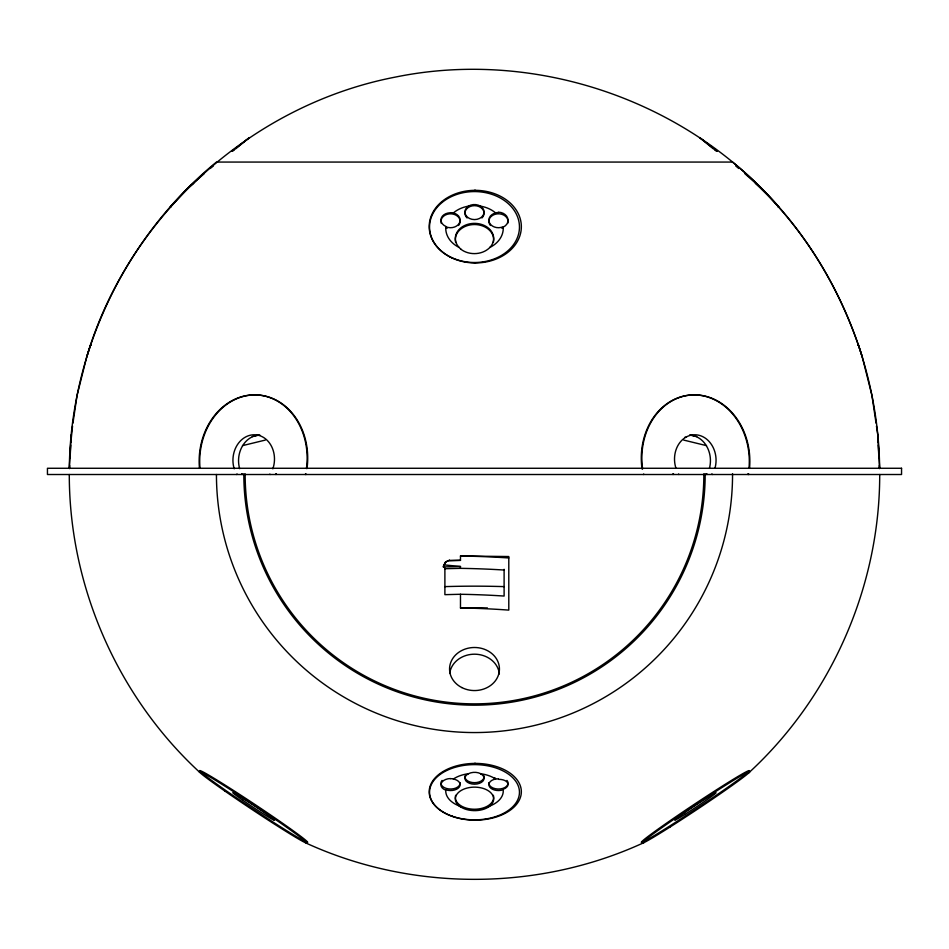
<?xml version="1.0" encoding="UTF-8"?>
<svg xmlns="http://www.w3.org/2000/svg" width="949" height="949" viewBox="0 0 949 949"><rect width="100%" height="100%" fill="white"/><g stroke="black" fill="none" stroke-linecap="round" stroke-linejoin="round"><path stroke-width="1.42" d="M460.479 560.349L449.565 560.574L460.479 560.349L460.479 556.019L508.794 556.529L508.794 610.112A295.329 101.009 0 0 0 460.479 607.953L460.479 594.276L444.891 594.667L444.891 567.905M69.574 468.628L69.716 465.686M70.084 458.331L70.736 445.093M70.878 442.151L72.539 426.054M879.711 474.512C879.782 586.612 831.146 697.242 748.547 773.02M71.222 434.784L69.313 468.272C70.689 351.166 125.861 236.301 216.443 162.065L732.533 162.065C823.115 236.277 878.359 351.166 879.628 468.272L877.778 434.784L876.461 426.054M504.109 570.029A320.323 109.55 0 0 0 460.479 568.344L460.479 566.506L443.349 566.921L445.413 562.081L449.565 560.254M72.954 423.135L77.059 395.448L86.715 356.871L90.641 344.665L91.27 345.033M86.715 356.871C128.376 216.277 251.438 104.746 395.448 77.071C534.524 48.589 685.771 99.835 778.88 206.989L778.251 207.357M204.154 173.667A397.358 373.396 0 0 0 199.183 178.08L187.973 187.985L170.12 206.989L170.749 207.357M187.973 187.985L193.655 183.311M235.732 148.779L249.373 137.581L231.912 151.306M857.73 345.033L858.359 344.665L862.261 356.883L871.941 395.448L876.046 423.135M643.932 842.617C538.178 891.431 411.83 891.597 305.969 843.02M242.505 445.639L263.324 440.561A381.451 130.464 0 0 1 265.257 440.122M684.798 437.287L685.854 437.216M444.891 568.712L460.479 568.344M460.479 607.953L474.5 607.834A295.329 101.009 0 0 1 487.383 607.929M474.5 763.399L475.496 763.399M474.5 190.334L475.496 190.334M475.496 820.126L474.5 820.126M475.496 262.956L474.5 262.944M460.479 566.506L443.93 564.88A6.24 5.86 0 0 0 443.349 566.921M706.495 445.639L685.676 440.561A381.451 130.464 0 0 0 683.743 440.122M717.088 151.306L699.627 137.581L713.268 148.779M755.345 183.311C805.725 230.132 841.633 291.485 862.285 356.871M761.027 187.985L749.817 178.08A397.358 373.396 0 0 0 744.846 173.667M199.824 772.427C117.581 696.685 69.23 586.316 69.289 474.512M877.766 434.796L878.122 442.151M878.264 445.093L878.916 458.331M879.284 465.686L879.426 468.628M504.109 569.305L504.109 596.055A304.451 104.129 0 0 0 460.479 594.276M460.479 556.019A327.227 111.923 0 0 1 508.794 557.965M732.545 473.61A258.057 258.057 0 0 1 474.951 732.557A258.057 258.057 0 0 1 216.443 474.512M705.166 473.812A230.666 230.666 0 0 1 474.512 705.178A230.666 230.666 0 0 1 243.834 473.836M703.85 473.812A229.35 229.35 0 0 1 474.512 703.861A229.35 229.35 0 0 1 245.15 473.836M210.203 168.495A397.358 373.396 0 0 1 213.276 165.956M232.244 151.354A397.358 373.396 0 0 1 234.403 149.8M714.597 149.8A397.358 373.396 0 0 1 716.756 151.354M735.724 165.956A397.358 373.396 0 0 1 738.785 168.495M449.707 673.434A24.935 21.53 0 0 1 474.797 654.193A24.935 21.53 0 0 1 499.352 673.944M199.729 770.6A64.84 2.408 33.6 0 1 280.679 821.917A64.84 2.408 33.6 0 1 282.185 827.872A64.84 2.408 33.6 0 1 199.812 770.92M748.88 771.312A64.84 2.408 -33.6 0 1 664.11 829.568A64.84 2.408 -33.6 0 1 671.097 819.995A64.84 2.408 -33.6 0 1 749.271 770.766M444.085 564.928A6.857 6.643 13.6 0 1 449.529 560.361M506.968 780.422A9.585 5.896 0 0 1 500.301 788.927A9.585 5.896 0 0 1 488.913 782.605M494.061 777.895A9.585 5.896 0 0 1 494.927 777.646M483.919 775.713A9.585 5.896 0 0 1 474.5 782.676A9.585 5.896 0 0 1 465.081 775.713M460.087 782.605A9.585 5.896 0 0 1 448.699 788.927A9.585 5.896 0 0 1 442.032 780.422M493.35 795.286A19.17 11.803 0 0 1 474.5 809.236A19.17 11.803 0 0 1 455.65 795.286M488.106 807.326A19.158 11.661 -0.9 0 0 489.992 805.962A28.755 17.699 0 0 0 503.255 791.003L503.184 789.782A9.585 5.896 0 0 1 489.66 786.982A9.585 5.896 0 0 1 495.639 779.01A9.561 6.24 1.4 0 1 498.462 778.868M461 807.255A19.158 11.578 1.4 0 1 459.126 805.915A28.755 17.699 0 0 1 445.745 791.003L445.816 789.782A9.585 5.896 0 0 0 459.34 786.982A9.585 5.896 0 0 0 453.361 779.01A28.755 17.699 0 0 1 468.498 773.696A9.585 5.979 -0.6 0 1 480.585 773.637M495.639 779.01A28.755 17.699 0 0 0 480.502 773.696A9.585 5.896 0 0 1 481.511 782.308A9.585 5.896 0 0 1 467.489 782.308A9.585 5.896 0 0 1 468.498 773.696M498.462 779.343A9.585 5.386 -2.6 0 1 507.774 783.174A9.585 5.386 -2.6 0 1 502.816 789.39M459.067 805.938A19.17 11.803 0 0 1 461.641 790.185A19.17 11.803 0 0 1 487.359 790.185A19.17 11.803 0 0 1 489.933 805.938M488.059 807.291A19.17 11.732 0.6 0 1 461.095 807.196M445.544 790.078A9.585 6.192 -1.4 0 1 441.321 783.186A9.585 6.192 -1.4 0 1 450.538 778.536M450.538 778.678A9.561 6.429 -1.8 0 1 453.397 778.927M444.891 586.624A327.868 112.136 0 0 1 504.109 586.624M236.704 474.512A24.935 20.748 86.2 0 1 237.036 473.966M269.848 474.109A24.935 20.748 86.2 0 1 270.097 474.512M748.559 473.705A64.84 53.951 -86.2 0 1 748.714 474.512M643.6 474.512A64.84 53.951 -86.2 0 1 643.719 474.014M242.339 474.097A24.935 20.748 86.2 0 0 242.102 474.512A24.935 20.748 -86.2 0 1 241.687 473.753M275.673 474.061A24.935 20.748 86.2 0 1 275.957 474.512A24.935 20.748 -86.2 0 0 276.396 473.765M706.495 473.836A24.935 20.748 -86.2 0 1 706.898 474.512A24.935 20.748 86.2 0 0 707.088 474.156M673.505 473.776A24.935 20.748 -86.2 0 0 673.043 474.512A24.935 20.748 86.2 0 1 672.77 474.061M748.014 473.705A64.84 53.951 -86.2 0 1 748.156 474.512M711.904 473.871A24.935 20.748 -86.2 0 1 712.296 474.512M252.292 436.54A397.358 135.909 0 0 1 258.911 435.045M690.089 435.045A397.358 135.909 0 0 1 696.708 436.54M199.978 467.786A64.84 53.951 -86.2 0 1 255.364 394.903A64.84 53.951 -86.2 0 1 307.013 468.545M306.076 473.966A64.84 53.951 -86.2 0 1 305.969 474.512M199.42 467.774A64.84 53.951 -86.2 0 1 254.795 394.867A64.84 53.951 -86.2 0 1 306.444 468.521M305.507 473.966A64.84 53.951 -86.2 0 1 305.4 474.512M678.903 474.512A24.935 20.748 86.2 0 1 678.594 474.014M676.008 468.403A24.935 20.748 86.2 0 1 694.775 434.772A24.935 20.748 86.2 0 1 714.929 468.391M490.431 225.482A9.585 7.556 0 0 1 497.027 213.881A9.585 7.556 0 0 1 507.668 223.43M502.863 228.057A9.585 7.556 0 0 1 501.985 228.365M467.062 217.973A9.585 7.556 0 0 1 467.964 207.689A9.585 7.556 0 0 1 481.036 207.689A9.585 7.556 0 0 1 481.938 217.973M441.332 223.43A9.585 7.556 0 0 1 451.973 213.881A9.585 7.556 0 0 1 458.569 225.482M447.015 228.365A9.585 7.556 0 0 1 446.137 228.057M455.65 242.386A19.17 15.101 0 0 1 474.5 224.533A19.17 15.101 0 0 1 493.35 242.386M459.067 247.416A28.755 22.657 0 0 1 445.745 228.306L445.816 226.74A9.585 7.556 0 0 0 459.34 223.157A9.585 7.556 0 0 0 453.361 212.944A28.755 22.657 0 0 1 468.498 206.147A9.585 7.556 0 0 0 467.489 217.179A9.585 7.556 0 0 0 481.511 217.179A9.585 7.556 0 0 0 480.502 206.147A28.755 22.657 0 0 1 495.639 212.944A9.585 7.556 0 0 0 489.66 223.157A9.585 7.556 0 0 0 503.184 226.74L503.255 228.306A28.755 22.657 0 0 1 489.933 247.416A19.17 15.101 0 0 0 487.359 227.262A19.17 15.101 0 0 0 461.641 227.262A19.17 15.101 0 0 0 459.067 247.416A19.158 15.267 -1.9 0 0 460.917 249.16M498.462 212.185A9.585 7.912 3.8 0 1 507.691 218.187A9.585 7.912 3.8 0 1 503.373 227.013M489.909 247.392A19.158 15.196 1.2 0 1 488.023 249.113A19.17 15.148 -0.8 0 1 460.858 249.207M445.994 226.491A9.585 7.307 1.7 0 1 441.249 218.211A9.585 7.307 1.7 0 1 450.538 212.801M450.538 212.683A9.561 7.082 1.9 0 1 453.325 213.027M468.498 206.158A9.585 7.485 0.8 0 1 480.455 206.194M495.615 212.873A9.561 7.236 -1.7 0 1 498.462 212.517M239.658 468.687A24.935 20.748 -86.2 0 1 259.967 435.152M689.793 435.164A24.935 20.748 86.2 0 1 709.425 468.355M234.201 468.818A24.935 20.748 -86.2 0 1 254.237 434.772A24.935 20.748 -86.2 0 1 272.838 468.853M642.046 468.972A64.84 53.951 86.2 0 1 693.494 394.903A64.84 53.951 86.2 0 1 749.022 467.857M642.615 468.96A64.84 53.951 86.2 0 1 694.016 394.867A64.84 53.951 86.2 0 1 749.58 467.774M901.55 468.272L47.45 468.272L47.45 474.512L901.55 474.512L901.55 468.272M461.807 687.562A24.935 21.53 0 0 0 499.435 669.259A24.935 21.53 0 0 0 462.258 650.267A24.935 21.53 0 0 0 461.807 687.562M242.778 800.209A24.935 0.925 33.6 0 0 274.475 820.327A24.935 0.925 33.6 0 0 243.881 799.011A24.935 0.925 33.6 0 0 242.778 800.209M224.747 790.968A64.84 2.408 33.6 0 0 307.132 843.27A64.84 2.408 33.6 0 0 227.57 787.836A64.84 2.408 33.6 0 0 224.747 790.968M684.798 814.432A24.935 0.925 -33.6 0 0 716.056 792.735A24.935 0.925 -33.6 0 0 685.012 812.38A24.935 0.925 -33.6 0 0 684.798 814.432M669.958 827.089A64.84 2.408 -33.6 0 0 749.84 771.454A64.84 2.408 -33.6 0 0 667.752 823.542A64.84 2.408 -33.6 0 0 669.958 827.089M452.234 816.365A46.074 28.363 -0.1 0 0 521.345 791.691A46.074 28.363 -0.1 0 0 452.234 767.231A46.074 28.363 -0.1 0 0 452.234 816.365M451.831 816.093A44.959 27.628 0 0 0 519.459 792.379A44.959 27.628 0 0 0 452.21 768.251A44.959 27.628 0 0 0 451.831 816.093M450.312 257.132A46.074 36.311 0.2 0 0 521.298 228.472A46.074 36.311 0.2 0 0 454.215 194.32A46.074 36.311 0.2 0 0 450.312 257.132M451.831 257.677A44.959 35.469 0 0 0 519.459 227.226A44.959 35.469 0 0 0 452.21 196.241A44.959 35.469 0 0 0 451.831 257.677"/></g></svg>
